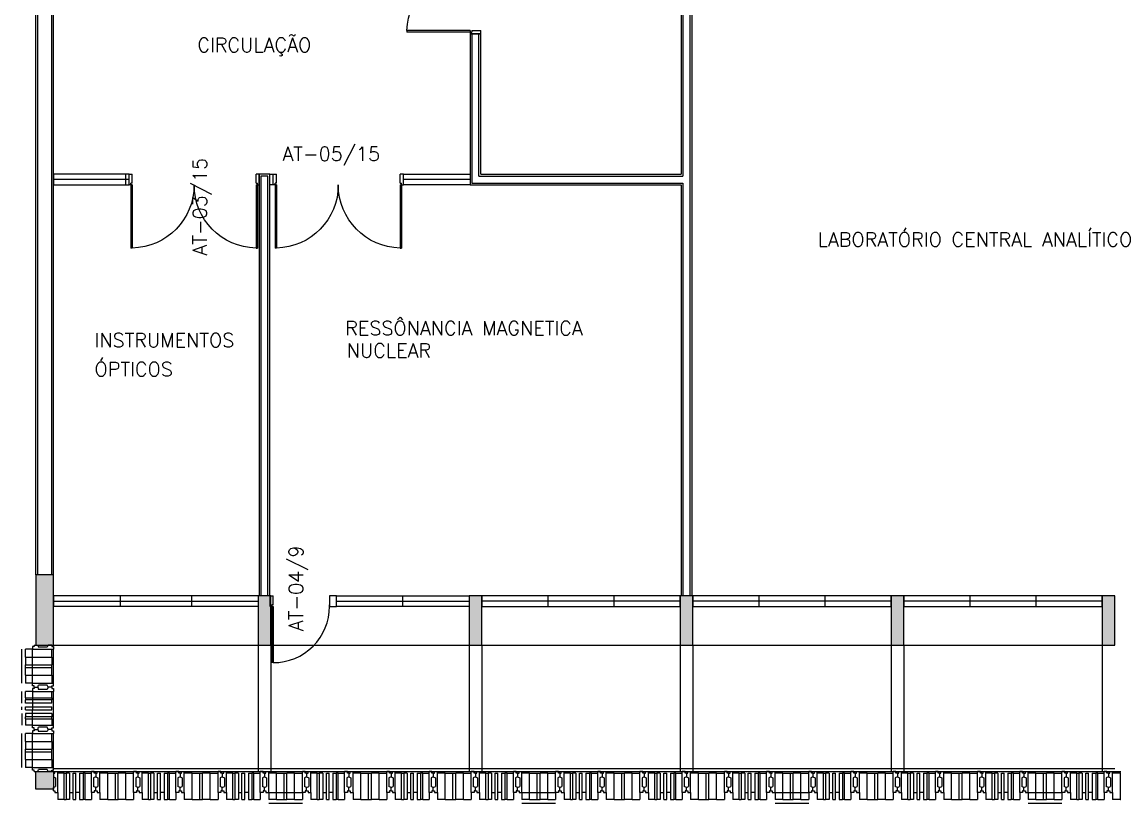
# Model space of a CAD drawing. Header units: millimetres. Extents: x 3605 to 3741, y 1123 to 1192.
# Drawn here: x 3619.75 to 3635.28, y 1132.45 to 1143.57 of the extents above; entities that cross this region are included whole.
import ezdxf

# ---------------------------------------------------------------- set-up
doc = ezdxf.new("R2010")
doc.units = ezdxf.units.MM
doc.linetypes.add('HIDDEN', pattern=[9.524999999999999, 6.35, -3.175])
for name, color, linetype in [('ar-acesso', 2, 'Continuous'), ('ar-alv', 2, 'Continuous'), ('ar-brs', 2, 'Continuous'), ('ar-esq', 2, 'Continuous'), ('ar-estc', 1, 'Continuous'), ('ar-piso', 1, 'Continuous'), ('ar-porta', 1, 'Continuous'), ('ar-proj', 1, 'HIDDEN'), ('ar-reboco', 2, 'Continuous'), ('brs-proj', 1, 'HIDDEN'), ('brs1', 2, 'Continuous'), ('brs2', 1, 'Continuous'), ('brs3', 1, 'Continuous'), ('brs4', 1, 'Continuous'), ('brs5', 1, 'Continuous'), ('ENDEREÇO', 2, 'Continuous'), ('esq-01', 1, 'Continuous'), ('esq-02', 1, 'Continuous'), ('esq01', 3, 'Continuous'), ('esq02', 2, 'Continuous'), ('estc-01', 3, 'Continuous'), ('h-estc', 3, 'Continuous'), ('ptm', 2, 'Continuous'), ('TEXTO', 2, 'Continuous')]:
    doc.layers.add(name, color=color, linetype=linetype)
doc.styles.add('UNB-100', font='simplex.shx', dxfattribs={"height": 0.2})
doc.styles.add('UNB1-100', font='simplex.shx', dxfattribs={"height": 0.2})

# ---------------------------------------------------------------- blocks, each defined once
blk = doc.blocks.new('plr01-01p')
at = {"layer": 'h-estc'}
blk.add_hatch(color=3, dxfattribs=at).paths.add_polyline_path([(0.09000000000000341, 0.07499999999999929), (-0.09000000000000341, 0.07499999999999929), (-0.09000000000000341, -0.625), (0.09000000000000341, -0.625)])
at = {"layer": 'estc-01', "color": 3}
blk.add_lwpolyline([(-0.09000000000000341, 0.07499999999999929), (-0.09000000000000341, -0.625), (0.09000000000000341, -0.625), (0.09000000000000341, 0.07499999999999929)], close=True, dxfattribs=at)
blk = doc.blocks.new('esq02-01p')
at = {"layer": 'esq-01'}
for p, q in [((2.91, 0), (0.09, 0)), ((1.03, -0.07500000000000284), (1.03, 0.07500000000000284)), ((1.97, -0.07500000000000284), (1.97, 0.07500000000000284))]:
    blk.add_line(p, q, dxfattribs=at)
at = {"layer": 'esq-02'}
blk.add_lwpolyline([(2.91, -0.07500000000000284), (0.09, -0.07500000000000284), (0.09, 0.07500000000000284), (2.91, 0.07500000000000284)], close=True, dxfattribs=at)
blk = doc.blocks.new('plr01-02p')
at = {"layer": 'h-estc'}
blk.add_hatch(color=3, dxfattribs=at).paths.add_polyline_path([(0.125, 0.375), (-0.125, 0.375), (-0.1250000000000002, -0.625), (0.1249999999999998, -0.625)])
at = {"layer": 'estc-01', "color": 3}
blk.add_lwpolyline([(-0.125, 0.375), (-0.1250000000000002, -0.625), (0.1249999999999998, -0.625), (0.125, 0.375)], close=True, dxfattribs=at)
blk = doc.blocks.new('brs01-01p-leste')
at = {"layer": 'brs1'}
for p, q in [((-3, 0.2000000000000361), (-2.980000000000004, 0.2000000000000361)), ((-3, 0.200000000000037), (-3, 0.1500000000000368)), ((-2.980000000000004, 0.2250000000000361), (-2.939999999999998, 0.2250000000000361)), ((-2.980000000000004, 0.2000000000000361), (-2.980000000000004, 0.2250000000000361)), ((-2.939999999999998, -0.07499999999999973), (-2.939999999999998, 0.2250000000000361)), ((-2.420000000000002, 0.2250000000000356), (-2.460000000000001, 0.2250000000000001)), ((-2.460000000000001, -0.07500000000000018), (-2.460000000000001, 0.2250000000000001)), ((-2.420000000000002, 0.2000000000000357), (-2.420000000000002, 0.2250000000000356)), ((-2.399999999999999, 0.2000000000000357), (-2.420000000000002, 0.2000000000000357)), ((-2.399999999999999, 0.2000000000000357), (-2.380000000000003, 0.2000000000000357)), ((-2.399999999999999, 0.2000000000000366), (-2.399999999999999, 0.1500000000000368)), ((-2.399999999999999, 0.2000000000000366), (-2.399999999999999, 0.1500000000000368)), ((-2.380000000000003, 0.2250000000000356), (-2.340000000000003, 0.2250000000000356)), ((-2.380000000000003, 0.2000000000000357), (-2.380000000000003, 0.2250000000000356)), ((-2.340000000000003, -0.07499999999999973), (-2.340000000000003, 0.2250000000000356)), ((-1.82, 0.2250000000000356), (-1.859999999999999, 0.2250000000000001)), ((-1.859999999999999, -0.07500000000000018), (-1.859999999999999, 0.2250000000000001)), ((-1.82, 0.2000000000000357), (-1.82, 0.2250000000000356)), ((-1.799999999999997, 0.2000000000000357), (-1.82, 0.2000000000000357)), ((-1.799999999999997, 0.2000000000000357), (-1.780000000000001, 0.2000000000000357)), ((-1.799999999999997, 0.2000000000000366), (-1.799999999999997, 0.1500000000000368)), ((-1.799999999999997, 0.2000000000000366), (-1.799999999999997, 0.1500000000000368)), ((-1.780000000000001, 0.2250000000000356), (-1.740000000000002, 0.2250000000000356)), ((-1.780000000000001, 0.2000000000000357), (-1.780000000000001, 0.2250000000000356)), ((-1.740000000000002, -0.07500000000000018), (-1.740000000000002, 0.2250000000000356)), ((-1.219999999999999, 0.2250000000000356), (-1.259999999999998, 0.2250000000000001)), ((-1.259999999999998, -0.07500000000000018), (-1.259999999999998, 0.2250000000000001)), ((-1.219999999999999, 0.2000000000000357), (-1.219999999999999, 0.2250000000000356)), ((-1.200000000000003, 0.2000000000000357), (-1.219999999999999, 0.2000000000000357)), ((-1.200000000000003, 0.2000000000000357), (-1.18, 0.2000000000000357)), ((-1.200000000000003, 0.2000000000000366), (-1.200000000000003, 0.1500000000000368)), ((-1.200000000000003, 0.2000000000000366), (-1.200000000000003, 0.1500000000000368)), ((-1.18, 0.2250000000000356), (-1.140000000000001, 0.2250000000000356)), ((-1.18, 0.2000000000000357), (-1.18, 0.2250000000000356)), ((-1.140000000000001, -0.07500000000000018), (-1.140000000000001, 0.2250000000000356)), ((-0.6199999999999974, 0.2250000000000356), (-0.6600000000000037, 0.2250000000000001)), ((-0.6600000000000037, -0.07500000000000018), (-0.6600000000000037, 0.2250000000000001)), ((-0.6199999999999974, 0.2000000000000357), (-0.6199999999999974, 0.2250000000000356)), ((-0.6000000000000014, 0.2000000000000353), (-0.6199999999999974, 0.2000000000000357)), ((-0.6000000000000014, 0.2000000000000366), (-0.6000000000000014, 0.1500000000000368)), ((-0.6000000000000014, 0.2000000000000357), (-0.5799999999999983, 0.2000000000000357)), ((-0.6000000000000014, 0.2000000000000366), (-0.6000000000000014, 0.1500000000000368)), ((-0.5799999999999983, 0.2250000000000356), (-0.5399999999999991, 0.2250000000000356)), ((-0.5799999999999983, 0.2000000000000357), (-0.5799999999999983, 0.2250000000000356)), ((-0.5399999999999991, -0.07500000000000018), (-0.5399999999999991, 0.2250000000000356)), ((-0.02000000000000313, 0.2250000000000356), (-0.06000000000000227, 0.2250000000000001)), ((-0.06000000000000227, -0.07500000000000018), (-0.06000000000000227, 0.2250000000000001)), ((-0.02000000000000313, 0.2000000000000357), (-0.02000000000000313, 0.2250000000000356)), ((0, 0.2000000000000353), (-0.02000000000000313, 0.2000000000000357)), ((0, 0.2000000000000366), (0, 0.1500000000000363)), ((-3, 0.1500000000000368), (-2.969999999999999, 0.1370000000000369)), ((-3, -3.641531520770513e-14), (-2.969999999999999, 0.01299999999996349)), ((-2.969999999999999, 0.1370000000000369), (-2.969999999999999, 0.01299999999996349)), ((-2.399999999999999, 0.1500000000000368), (-2.43, 0.1370000000000369)), ((-2.43, 0.1370000000000369), (-2.43, 0.01299999999996349)), ((-2.399999999999999, -3.641531520770513e-14), (-2.43, 0.01299999999996349)), ((-2.399999999999999, 0.1500000000000368), (-2.369999999999997, 0.1370000000000369)), ((-2.399999999999999, -3.641531520770513e-14), (-2.369999999999997, 0.01299999999996349)), ((-2.369999999999997, 0.1370000000000369), (-2.369999999999997, 0.01299999999996349)), ((-1.799999999999997, 0.1500000000000368), (-1.829999999999998, 0.1370000000000369)), ((-1.829999999999998, 0.1370000000000369), (-1.829999999999998, 0.01299999999996349)), ((-1.799999999999997, -3.68594044175552e-14), (-1.829999999999998, 0.01299999999996349)), ((-1.799999999999997, 0.1500000000000368), (-1.769999999999996, 0.1370000000000369)), ((-1.799999999999997, -3.68594044175552e-14), (-1.769999999999996, 0.01299999999996349)), ((-1.769999999999996, 0.1370000000000369), (-1.769999999999996, 0.01299999999996349)), ((-1.200000000000003, 0.1500000000000368), (-1.229999999999997, 0.1370000000000364)), ((-1.229999999999997, 0.1370000000000364), (-1.229999999999997, 0.01299999999996349)), ((-1.200000000000003, -3.68594044175552e-14), (-1.229999999999997, 0.01299999999996349)), ((-1.200000000000003, 0.1500000000000368), (-1.170000000000002, 0.1370000000000369)), ((-1.200000000000003, -3.68594044175552e-14), (-1.170000000000002, 0.01299999999996349)), ((-1.170000000000002, 0.1370000000000369), (-1.170000000000002, 0.01299999999996349)), ((-0.6000000000000014, 0.1500000000000368), (-0.6300000000000026, 0.1370000000000364)), ((-0.6300000000000026, 0.1370000000000364), (-0.6300000000000026, 0.01299999999996304)), ((-0.6000000000000014, -3.68594044175552e-14), (-0.6300000000000026, 0.01299999999996304)), ((-0.6000000000000014, 0.1500000000000368), (-0.5700000000000003, 0.1370000000000364)), ((-0.6000000000000014, -3.68594044175552e-14), (-0.5700000000000003, 0.01299999999996304)), ((-0.5700000000000003, 0.1370000000000364), (-0.5700000000000003, 0.01299999999996304)), ((0, 0.1500000000000363), (-0.03000000000000114, 0.1370000000000364)), ((-0.03000000000000114, 0.1370000000000364), (-0.03000000000000114, 0.01299999999996304)), ((0, -3.68594044175552e-14), (-0.03000000000000114, 0.01299999999996304)), ((-3, -0.05000000000003668), (-3, -3.641531520770513e-14)), ((-3, -0.05000000000003624), (-2.980000000000004, -0.05000000000003668)), ((-2.980000000000004, -0.05000000000003668), (-2.980000000000004, -0.07500000000003659)), ((-2.980000000000004, -0.07500000000003659), (-2.939999999999998, -0.07500000000003659)), ((-2.420000000000002, -0.07500000000003659), (-2.460000000000001, -0.07500000000003659)), ((-2.420000000000002, -0.05000000000003668), (-2.420000000000002, -0.07500000000003659)), ((-2.399999999999999, -0.05000000000003668), (-2.420000000000002, -0.05000000000003668)), ((-2.399999999999999, -0.05000000000003668), (-2.399999999999999, -3.641531520770513e-14)), ((-2.399999999999999, -0.05000000000003668), (-2.399999999999999, -3.641531520770513e-14)), ((-2.399999999999999, -0.05000000000003668), (-2.380000000000003, -0.05000000000003668)), ((-2.380000000000003, -0.05000000000003668), (-2.380000000000003, -0.07500000000003659)), ((-2.380000000000003, -0.07500000000003659), (-2.340000000000003, -0.07500000000003659)), ((-1.82, -0.07500000000003659), (-1.859999999999999, -0.07500000000003659)), ((-1.82, -0.05000000000003668), (-1.82, -0.07500000000003659)), ((-1.799999999999997, -0.05000000000003668), (-1.82, -0.05000000000003668)), ((-1.799999999999997, -0.05000000000003668), (-1.799999999999997, -3.68594044175552e-14)), ((-1.799999999999997, -0.05000000000003668), (-1.799999999999997, -3.68594044175552e-14)), ((-1.799999999999997, -0.05000000000003668), (-1.780000000000001, -0.05000000000003668)), ((-1.780000000000001, -0.05000000000003668), (-1.780000000000001, -0.07500000000003659)), ((-1.780000000000001, -0.07500000000003659), (-1.740000000000002, -0.07500000000003659)), ((-1.219999999999999, -0.07500000000003659), (-1.259999999999998, -0.07500000000003659)), ((-1.219999999999999, -0.05000000000003668), (-1.219999999999999, -0.07500000000003659)), ((-1.200000000000003, -0.05000000000003668), (-1.219999999999999, -0.05000000000003668)), ((-1.200000000000003, -0.05000000000003668), (-1.200000000000003, -3.68594044175552e-14)), ((-1.200000000000003, -0.05000000000003668), (-1.200000000000003, -3.68594044175552e-14)), ((-1.200000000000003, -0.05000000000003668), (-1.18, -0.05000000000003668)), ((-1.18, -0.05000000000003668), (-1.18, -0.07500000000003659)), ((-1.18, -0.07500000000003659), (-1.140000000000001, -0.07500000000003659)), ((-0.6199999999999974, -0.07500000000003704), (-0.6600000000000037, -0.07500000000003659)), ((-0.6199999999999974, -0.05000000000003713), (-0.6199999999999974, -0.07500000000003704)), ((-0.6000000000000014, -0.05000000000003668), (-0.6199999999999974, -0.05000000000003713)), ((-0.6000000000000014, -0.05000000000003668), (-0.6000000000000014, -3.68594044175552e-14)), ((-0.6000000000000014, -0.05000000000003668), (-0.6000000000000014, -3.68594044175552e-14)), ((-0.6000000000000014, -0.05000000000003668), (-0.5799999999999983, -0.05000000000003668)), ((-0.5799999999999983, -0.05000000000003668), (-0.5799999999999983, -0.07500000000003704)), ((-0.5799999999999983, -0.07500000000003704), (-0.5399999999999991, -0.07500000000003704)), ((-0.02000000000000313, -0.07500000000003704), (-0.06000000000000227, -0.07500000000003704)), ((-0.02000000000000313, -0.05000000000003713), (-0.02000000000000313, -0.07500000000003704)), ((0, -0.05000000000003668), (-0.02000000000000313, -0.05000000000003713)), ((0, -0.05000000000003668), (0, -3.68594044175552e-14))]:
    blk.add_line(p, q, dxfattribs=at)
at = {"layer": 'brs2'}
for p, q in [((-2.939999999999998, 0.2250000000000005), (-2.460000000000001, 0.2250000000000001)), ((-2.340000000000003, 0.2250000000000001), (-1.859999999999999, 0.2250000000000001)), ((-2.228859901979291, 0.2000000000000002), (-2.119999999999997, 0.2000000000000002)), ((-1.971140098020712, 0.2000000000000002), (-2.079999999999998, 0.2000000000000002)), ((-1.740000000000002, 0.2250000000000001), (-1.259999999999998, 0.2250000000000001)), ((-1.140000000000001, 0.2250000000000001), (-0.6600000000000037, 0.2250000000000001)), ((-1.028859901979295, 0.2000000000000002), (-0.9200000000000017, 0.2000000000000002)), ((-0.7711400980207159, 0.2000000000000002), (-0.8800000000000026, 0.2000000000000002)), ((-0.5399999999999991, 0.2250000000000001), (-0.06000000000000227, 0.2250000000000001)), ((-2.771568093643033, -0.07500000000003659), (-2.719999999999999, -0.07500000000003659)), ((-2.628431906356965, -0.07500000000003659), (-2.68, -0.07500000000003659)), ((-1.57156809364303, -0.07500000000003659), (-1.520000000000003, -0.07500000000003659)), ((-1.428431906356963, -0.07500000000003659), (-1.479999999999997, -0.07500000000003659)), ((-0.3715680936430346, -0.07500000000003704), (-0.3200000000000003, -0.07500000000003704)), ((-0.2284319063569669, -0.07500000000003704), (-0.2800000000000011, -0.07500000000003704)), ((-2.228859901979291, -0.1749999999999914), (-2.119999999999997, -0.1749999999999914)), ((-1.971140098020712, -0.1749999999999914), (-2.079999999999998, -0.1749999999999883)), ((-1.028859901979295, -0.1749999999999914), (-0.9200000000000017, -0.1749999999999914)), ((-0.7711400980207159, -0.1749999999999914), (-0.8800000000000026, -0.1749999999999883))]:
    blk.add_line(p, q, dxfattribs=at)
at = {"layer": 'brs3'}
for p, q in [((-2.819980918936466, 0.2000000000000002), (-2.819980918936466, -0.1749999999999878)), ((-2.771568093643033, 0.2000000000000002), (-2.819980918936466, 0.2000000000000002)), ((-2.771568093643033, 0.2000000000000002), (-2.771568093643033, -0.1749999999999878)), ((-2.628431906356965, 0.2000000000000002), (-2.628431906356965, -0.1749999999999878)), ((-2.628431906356965, 0.2000000000000002), (-2.580019081063533, 0.2000000000000002)), ((-2.580019081063533, 0.2000000000000002), (-2.580019081063533, -0.1749999999999878)), ((-2.119999999999997, -0.1749999999999883), (-2.119999999999997, 0.2000000000000002)), ((-2.119999999999997, 0.2000000000000002), (-2.079999999999998, 0.2000000000000002)), ((-2.079999999999998, -0.1749999999999883), (-2.079999999999998, 0.2000000000000002)), ((-1.61998091893647, 0.2000000000000002), (-1.61998091893647, -0.1749999999999883)), ((-1.57156809364303, 0.2000000000000002), (-1.61998091893647, 0.2000000000000002)), ((-1.57156809364303, 0.2000000000000002), (-1.57156809364303, -0.1749999999999883)), ((-1.428431906356963, 0.2000000000000002), (-1.428431906356963, -0.1749999999999883)), ((-1.428431906356963, 0.2000000000000002), (-1.38001908106353, 0.2000000000000002)), ((-1.38001908106353, 0.2000000000000002), (-1.38001908106353, -0.1749999999999883)), ((-0.9200000000000017, -0.1749999999999883), (-0.9200000000000017, 0.2000000000000002)), ((-0.9200000000000017, 0.2000000000000002), (-0.8800000000000026, 0.2000000000000002)), ((-0.8800000000000026, -0.1749999999999883), (-0.8800000000000026, 0.2000000000000002)), ((-0.4199809189364672, 0.2000000000000002), (-0.4199809189364672, -0.1749999999999883)), ((-0.3715680936430346, 0.2000000000000002), (-0.4199809189364672, 0.2000000000000002)), ((-0.3715680936430346, 0.2000000000000002), (-0.3715680936430346, -0.1749999999999883)), ((-0.2284319063569669, 0.2000000000000002), (-0.2284319063569669, -0.1749999999999883)), ((-0.2284319063569669, 0.2000000000000002), (-0.1800190810635343, 0.2000000000000002)), ((-0.1800190810635343, 0.2000000000000002), (-0.1800190810635343, -0.1749999999999883)), ((-2.771568093643033, -0.1749999999999878), (-2.819980918936466, -0.1749999999999878)), ((-2.628431906356965, -0.1749999999999878), (-2.580019081063533, -0.1749999999999878)), ((-2.119999999999997, -0.1749999999999883), (-2.079999999999998, -0.1749999999999883)), ((-1.57156809364303, -0.1749999999999883), (-1.61998091893647, -0.1749999999999883)), ((-1.428431906356963, -0.1749999999999883), (-1.38001908106353, -0.1749999999999883)), ((-0.9200000000000017, -0.1749999999999883), (-0.8800000000000026, -0.1749999999999883)), ((-0.3715680936430346, -0.1749999999999883), (-0.4199809189364672, -0.1749999999999883)), ((-0.2284319063569669, -0.1749999999999883), (-0.1800190810635343, -0.1749999999999883))]:
    blk.add_line(p, q, dxfattribs=at)
at = {"layer": 'brs4'}
for p, q in [((-2.850000000000001, 0.2000000000000002), (-2.939999999999998, 0.2000000000000002)), ((-2.850000000000001, -0.1749999999999914), (-2.850000000000001, 0.2000000000000002)), ((-2.850000000000001, 0.2000000000000002), (-2.819980918936466, 0.2000000000000002)), ((-2.719999999999999, -0.1749999999999878), (-2.719999999999999, 0.2000000000000002)), ((-2.719999999999999, 0.2000000000000002), (-2.68, 0.2000000000000002)), ((-2.68, -0.1749999999999878), (-2.68, 0.2000000000000002)), ((-2.549999999999997, 0.2000000000000002), (-2.580019081063533, 0.2000000000000002)), ((-2.549999999999997, 0.2000000000000002), (-2.460000000000001, 0.2000000000000002)), ((-2.549999999999997, -0.1749999999999914), (-2.549999999999997, 0.2000000000000002)), ((-2.228859901979291, 0.2000000000000002), (-2.340000000000003, 0.2000000000000002)), ((-2.228859901979291, -0.1749999999999914), (-2.228859901979291, 0.2000000000000002)), ((-1.971140098020712, 0.2000000000000002), (-1.859999999999999, 0.2000000000000002)), ((-1.971140098020712, -0.1749999999999914), (-1.971140098020712, 0.2000000000000002)), ((-1.649999999999999, 0.2000000000000002), (-1.740000000000002, 0.2000000000000002)), ((-1.649999999999999, -0.1749999999999914), (-1.649999999999999, 0.2000000000000002)), ((-1.649999999999999, 0.2000000000000002), (-1.61998091893647, 0.2000000000000002)), ((-1.520000000000003, -0.1749999999999883), (-1.520000000000003, 0.2000000000000002)), ((-1.520000000000003, 0.2000000000000002), (-1.479999999999997, 0.2000000000000002)), ((-1.479999999999997, -0.1749999999999883), (-1.479999999999997, 0.2000000000000002)), ((-1.350000000000001, 0.2000000000000002), (-1.38001908106353, 0.2000000000000002)), ((-1.350000000000001, 0.2000000000000002), (-1.259999999999998, 0.2000000000000002)), ((-1.350000000000001, -0.1749999999999914), (-1.350000000000001, 0.2000000000000002)), ((-1.028859901979295, 0.2000000000000002), (-1.140000000000001, 0.2000000000000002)), ((-1.028859901979295, -0.1749999999999914), (-1.028859901979295, 0.2000000000000002)), ((-0.7711400980207159, 0.2000000000000002), (-0.6599999999999966, 0.2000000000000002)), ((-0.7711400980207159, -0.1749999999999914), (-0.7711400980207159, 0.2000000000000002)), ((-0.4500000000000028, 0.2000000000000002), (-0.5399999999999991, 0.2000000000000002)), ((-0.4500000000000028, -0.1749999999999914), (-0.4500000000000028, 0.2000000000000002)), ((-0.4500000000000028, 0.2000000000000002), (-0.4199809189364672, 0.2000000000000002)), ((-0.3200000000000003, -0.1749999999999883), (-0.3200000000000003, 0.2000000000000002)), ((-0.3200000000000003, 0.2000000000000002), (-0.2800000000000011, 0.2000000000000002)), ((-0.2800000000000011, -0.1749999999999883), (-0.2800000000000011, 0.2000000000000002)), ((-0.1499999999999986, 0.2000000000000002), (-0.1800190810635343, 0.2000000000000002)), ((-0.1499999999999986, 0.2000000000000002), (-0.06000000000000227, 0.2000000000000002)), ((-0.1499999999999986, -0.1749999999999914), (-0.1499999999999986, 0.2000000000000002)), ((-2.939999999999998, -0.07500000000003659), (-2.939999999999998, -0.1750000000000007)), ((-2.460000000000001, -0.07500000000003659), (-2.460000000000008, -0.1750000000000007)), ((-2.340000000000003, -0.07500000000003659), (-2.339999999999996, -0.1750000000000012)), ((-1.859999999999999, -0.07500000000003659), (-1.860000000000007, -0.1750000000000012)), ((-1.740000000000002, -0.07500000000003659), (-1.739999999999995, -0.1750000000000012)), ((-1.259999999999998, -0.07500000000003659), (-1.260000000000005, -0.1750000000000012)), ((-1.140000000000001, -0.07500000000003659), (-1.139999999999993, -0.1750000000000012)), ((-0.6599999999999966, -0.07500000000003659), (-0.6600000000000037, -0.1750000000000012)), ((-0.5399999999999991, -0.07500000000003704), (-0.539999999999992, -0.1750000000000012)), ((-0.06000000000000227, -0.07500000000003704), (-0.06000000000000227, -0.1750000000000012)), ((-2.850000000000001, -0.1749999999999914), (-2.939999999999998, -0.1750000000000007)), ((-2.850000000000001, -0.1749999999999914), (-2.819980918936466, -0.1749999999999914)), ((-2.719999999999999, -0.1749999999999878), (-2.68, -0.1749999999999878)), ((-2.549999999999997, -0.1749999999999914), (-2.580019081063533, -0.1749999999999914)), ((-2.549999999999997, -0.1749999999999914), (-2.460000000000008, -0.1750000000000007)), ((-2.228859901979291, -0.1749999999999914), (-2.339999999999996, -0.1750000000000012)), ((-1.971140098020712, -0.1749999999999914), (-1.860000000000007, -0.1750000000000012)), ((-1.649999999999999, -0.1749999999999914), (-1.739999999999995, -0.1750000000000012)), ((-1.649999999999999, -0.1749999999999914), (-1.61998091893647, -0.1749999999999914)), ((-1.520000000000003, -0.1749999999999883), (-1.479999999999997, -0.1749999999999883)), ((-1.350000000000001, -0.1749999999999914), (-1.38001908106353, -0.1749999999999914)), ((-1.350000000000001, -0.1749999999999914), (-1.260000000000005, -0.1750000000000012)), ((-1.028859901979295, -0.1749999999999914), (-1.139999999999993, -0.1750000000000012)), ((-0.7711400980207159, -0.1749999999999914), (-0.6600000000000037, -0.1750000000000012)), ((-0.4500000000000028, -0.1749999999999914), (-0.539999999999992, -0.1750000000000012)), ((-0.4500000000000028, -0.1749999999999914), (-0.4199809189364672, -0.1749999999999914)), ((-0.3200000000000003, -0.1749999999999883), (-0.2800000000000011, -0.1749999999999883)), ((-0.1499999999999986, -0.1749999999999914), (-0.1800190810635343, -0.1749999999999914)), ((-0.1499999999999986, -0.1749999999999914), (-0.06000000000000227, -0.1750000000000012))]:
    blk.add_line(p, q, dxfattribs=at)
blk = doc.blocks.new('BRS01-03C')
at = {"layer": 'brs-proj'}
blk.add_line((0.5399999999999991, 0.07500000000000018), (0.06000000000000227, 0.07500000000003704), dxfattribs=at)
at = {"layer": 'brs1'}
for p, q in [((0, 0.05000000000003668), (0.02000000000000313, 0.05000000000003713)), ((0, 0.05000000000003668), (0, 3.68594044175552e-14)), ((0, 3.68594044175552e-14), (0.03000000000000114, -0.01299999999996304)), ((0.02000000000000313, 0.07500000000003704), (0.06000000000000227, 0.07500000000003704)), ((0.02000000000000313, 0.05000000000003713), (0.02000000000000313, 0.07500000000003704)), ((0.06000000000000227, 0.07500000000000018), (0.06000000000000227, -0.2250000000000001)), ((0.5399999999999991, 0.07500000000000018), (0.5399999999999991, -0.2250000000000356)), ((0.5799999999999983, 0.07500000000003704), (0.5399999999999991, 0.07500000000003704)), ((0.6000000000000014, 3.68594044175552e-14), (0.5700000000000003, -0.01299999999996304)), ((0.5799999999999983, 0.05000000000003668), (0.5799999999999983, 0.07500000000003704)), ((0.6000000000000014, 0.05000000000003668), (0.5799999999999983, 0.05000000000003668)), ((0.6000000000000014, 0.05000000000003668), (0.6000000000000014, 3.68594044175552e-14)), ((0, -0.1500000000000363), (0.03000000000000114, -0.1370000000000364)), ((0, -0.2000000000000366), (0, -0.1500000000000363)), ((0.03000000000000114, -0.1370000000000364), (0.03000000000000114, -0.01299999999996304)), ((0.5700000000000003, -0.1370000000000364), (0.5700000000000003, -0.01299999999996304)), ((0.6000000000000014, -0.1500000000000368), (0.5700000000000003, -0.1370000000000364)), ((0.6000000000000014, -0.2000000000000366), (0.6000000000000014, -0.1500000000000368)), ((0, -0.2000000000000353), (0.02000000000000313, -0.2000000000000353)), ((0.02000000000000313, -0.2000000000000353), (0.02000000000000313, -0.2250000000000356)), ((0.02000000000000313, -0.2250000000000356), (0.06000000000000227, -0.2250000000000001)), ((0.5799999999999983, -0.2250000000000356), (0.5399999999999991, -0.2250000000000356)), ((0.5799999999999983, -0.2000000000000357), (0.5799999999999983, -0.2250000000000356)), ((0.6000000000000014, -0.2000000000000357), (0.5799999999999983, -0.2000000000000357))]:
    blk.add_line(p, q, dxfattribs=at)
at = {"layer": 'brs2'}
blk.add_line((0.5399999999999991, -0.2250000000000001), (0.06000000000000227, -0.2250000000000001), dxfattribs=at)
at = {"layer": 'brs3'}
for p, q in [((0.2800000000000011, 0.1749999999999883), (0.2800000000000011, -0.2000000000000002)), ((0.3200000000000003, 0.1749999999999883), (0.2800000000000011, 0.1749999999999883)), ((0.3200000000000003, 0.1749999999999883), (0.3200000000000003, -0.2000000000000002)), ((0.3200000000000003, -0.2000000000000002), (0.2800000000000011, -0.2000000000000002))]:
    blk.add_line(p, q, dxfattribs=at)
at = {"layer": 'brs4'}
for p, q in [((0.06000000000000227, 0.07500000000003704), (0.06000000000000227, 0.1750000000000012)), ((0.1711400980207145, 0.1749999999999914), (0.06000000000000227, 0.1750000000000012)), ((0.1711400980207145, 0.1749999999999914), (0.1711400980207145, -0.2000000000000002)), ((0.428859901979294, 0.1749999999999914), (0.539999999999992, 0.1750000000000012)), ((0.428859901979294, 0.1749999999999914), (0.428859901979294, -0.2000000000000002)), ((0.5399999999999991, 0.07500000000003704), (0.539999999999992, 0.1750000000000012)), ((0.1711400980207145, -0.2000000000000002), (0.06000000000000227, -0.2000000000000002)), ((0.428859901979294, -0.2000000000000002), (0.5399999999999991, -0.2000000000000002))]:
    blk.add_line(p, q, dxfattribs=at)
at = {"layer": 'brs4', "color": 1}
for p, q in [((0.1711400980207145, 0.1749999999999914), (0.2800000000000011, 0.1749999999999883)), ((0.428859901979294, 0.1749999999999914), (0.3200000000000003, 0.1749999999999914)), ((0.1711400980207145, -0.2000000000000002), (0.2800000000000011, -0.2000000000000002)), ((0.428859901979294, -0.2000000000000002), (0.3200000000000003, -0.2000000000000002))]:
    blk.add_line(p, q, dxfattribs=at)
at = {"layer": 'brs5'}
blk.add_line((0.5400000000000063, 0.2250000000000001), (0.06000000000000227, 0.2250000000000369), dxfattribs=at)
blk = doc.blocks.new('BRS01-02C')
at = {"layer": 'brs-proj'}
for p, q in [((0.05999999999999872, 0.07500000000000018), (0.2284319063569669, 0.07500000000001306)), ((0.2800000000000011, 0.07500000000003704), (0.3200000000000003, 0.07500000000003704)), ((0.5399999999999991, 0.07500000000000062), (0.3715680936430346, 0.07500000000001306))]:
    blk.add_line(p, q, dxfattribs=at)
at = {"layer": 'brs1'}
for p, q in [((0, 0.05000000000003668), (0.01999999999999957, 0.05000000000003713)), ((0, 0.05000000000003668), (0, 3.68594044175552e-14)), ((0, 3.68594044175552e-14), (0.03000000000000114, -0.01299999999996304)), ((0.01999999999999957, 0.07500000000003704), (0.05999999999999872, 0.07500000000003704)), ((0.01999999999999957, 0.05000000000003713), (0.01999999999999957, 0.07500000000003704)), ((0.05999999999999872, 0.07500000000000018), (0.05999999999999872, -0.2250000000000001)), ((0.5399999999999991, 0.07500000000000062), (0.5399999999999991, -0.2250000000000352)), ((0.5799999999999983, 0.07500000000003748), (0.5399999999999991, 0.07500000000003748)), ((0.6000000000000014, 3.730349362740526e-14), (0.5700000000000003, -0.0129999999999626)), ((0.5799999999999983, 0.05000000000003713), (0.5799999999999983, 0.07500000000003748)), ((0.6000000000000014, 0.05000000000003713), (0.5799999999999983, 0.05000000000003713)), ((0.6000000000000014, 0.05000000000003713), (0.6000000000000014, 3.730349362740526e-14)), ((0, -0.1500000000000363), (0.03000000000000114, -0.1370000000000364)), ((0, -0.2000000000000366), (0, -0.1500000000000363)), ((0.03000000000000114, -0.1370000000000364), (0.03000000000000114, -0.01299999999996304)), ((0.5700000000000003, -0.137000000000036), (0.5700000000000003, -0.0129999999999626)), ((0.6000000000000014, -0.1500000000000363), (0.5700000000000003, -0.137000000000036)), ((0.6000000000000014, -0.2000000000000361), (0.6000000000000014, -0.1500000000000363)), ((0, -0.2000000000000353), (0.01999999999999957, -0.2000000000000357)), ((0.01999999999999957, -0.2000000000000357), (0.01999999999999957, -0.2250000000000356)), ((0.01999999999999957, -0.2250000000000356), (0.05999999999999872, -0.2250000000000001)), ((0.5799999999999983, -0.2250000000000352), (0.5399999999999991, -0.2250000000000352)), ((0.5799999999999983, -0.2000000000000353), (0.5799999999999983, -0.2250000000000352)), ((0.6000000000000014, -0.2000000000000353), (0.5799999999999983, -0.2000000000000353))]:
    blk.add_line(p, q, dxfattribs=at)
at = {"layer": 'brs2'}
for p, q in [((0.2284319063569669, 0.07500000000003704), (0.2800000000000011, 0.07500000000003704)), ((0.3715680936430346, 0.07500000000003704), (0.3200000000000003, 0.07500000000003704)), ((0.5399999999999991, -0.2249999999999996), (0.05999999999999872, -0.2250000000000001))]:
    blk.add_line(p, q, dxfattribs=at)
at = {"layer": 'brs3'}
for p, q in [((0.1800190810635307, -0.2000000000000002), (0.1800190810635307, 0.1749999999999883)), ((0.2284319063569669, 0.1749999999999883), (0.1800190810635307, 0.1749999999999883)), ((0.2284319063569669, -0.2000000000000002), (0.2284319063569669, 0.1749999999999883)), ((0.3715680936430346, -0.2000000000000002), (0.3715680936430346, 0.1749999999999883)), ((0.3715680936430346, 0.1749999999999883), (0.4199809189364672, 0.1749999999999887)), ((0.4199809189364672, -0.1999999999999997), (0.4199809189364672, 0.1749999999999887)), ((0.2284319063569669, -0.2000000000000002), (0.1800190810635307, -0.2000000000000002)), ((0.3715680936430346, -0.2000000000000002), (0.4199809189364672, -0.1999999999999997))]:
    blk.add_line(p, q, dxfattribs=at)
at = {"layer": 'brs4'}
for p, q in [((0.05999999999999872, 0.07500000000003704), (0.06000000000000583, 0.1750000000000012)), ((0.1499999999999986, 0.1749999999999914), (0.06000000000000583, 0.1750000000000012)), ((0.1499999999999986, 0.1749999999999914), (0.1499999999999986, -0.2000000000000002)), ((0.2800000000000011, 0.1749999999999883), (0.2800000000000011, -0.2000000000000002)), ((0.3200000000000003, 0.1749999999999883), (0.2800000000000011, 0.1749999999999883)), ((0.3200000000000003, 0.1749999999999883), (0.3200000000000003, -0.2000000000000002)), ((0.4499999999999993, 0.1749999999999918), (0.5399999999999956, 0.1750000000000016)), ((0.4499999999999993, 0.1749999999999918), (0.4499999999999993, -0.1999999999999997)), ((0.5399999999999991, 0.07500000000003748), (0.5399999999999956, 0.1750000000000016)), ((0.1499999999999986, -0.2000000000000002), (0.05999999999999872, -0.2000000000000002)), ((0.3200000000000003, -0.2000000000000002), (0.2800000000000011, -0.2000000000000002)), ((0.4499999999999993, -0.1999999999999997), (0.5399999999999991, -0.1999999999999997))]:
    blk.add_line(p, q, dxfattribs=at)
at = {"layer": 'brs4', "color": 3}
for p, q in [((0.1499999999999986, 0.1749999999999914), (0.1800190810635307, 0.1749999999999914)), ((0.4499999999999993, 0.1749999999999918), (0.4199809189364672, 0.1749999999999918)), ((0.1499999999999986, -0.2000000000000002), (0.1800190810635307, -0.2000000000000002)), ((0.4499999999999993, -0.1999999999999997), (0.4199809189364672, -0.1999999999999997))]:
    blk.add_line(p, q, dxfattribs=at)
at = {"layer": 'brs5'}
for p, q in [((0.2284319063569669, 0.2250000000000369), (0.05999999999999872, 0.2250000000000467)), ((0.3200000000000003, 0.2250000000000369), (0.2800000000000011, 0.2250000000000369)), ((0.3715680936430346, 0.2250000000000369), (0.5399999999999991, 0.2250000000000472))]:
    blk.add_line(p, q, dxfattribs=at)
blk = doc.blocks.new('pm-dp90-02p')
at = {"layer": 'ptm'}
for p, q in [((-0.9249999999999999, 3.33066907387547e-16), (-0.9249999999999999, 0.1500000000000004)), ((-0.9249999999999999, 0.1500000000000004), (-0.8799999999999898, 0.1500000000000004)), ((-0.9, 3.33066907387547e-16), (-0.9249999999999999, 3.33066907387547e-16)), ((-0.8799999999999898, 0.02500000000000746), (-0.8999999999999894, 0.02500000000000746)), ((-0.8999999999999894, 7.438494264988549e-15), (-0.8999999999999894, 0.02500000000000746)), ((-0.8999999999999858, 7.438494264988549e-15), (-0.8999999999999858, -0.8997777503361558)), ((-0.8799999999999862, 7.438494264988549e-15), (-0.8999999999999894, 7.438494264988549e-15)), ((-0.8799999999999898, 0.02500000000000746), (-0.8799999999999898, 0.1500000000000004)), ((-0.8799999999999862, 7.438494264988549e-15), (-0.8799999999999862, -0.8997777503361629)), ((0.8799999999999898, 0.02500000000000547), (0.8799999999999898, 0.1499999999999983)), ((0.9249999999999999, 0.1499999999999983), (0.8799999999999898, 0.1499999999999983)), ((0.8799999999999898, 0.02500000000000547), (0.8999999999999894, 0.02500000000000547)), ((0.8999999999999894, 5.444939204374979e-15), (0.8999999999999894, 0.02500000000000547)), ((0.9249999999999999, -1.660488153226023e-15), (0.9249999999999999, 0.1499999999999983)), ((0.8799999999999827, -1.660488153226023e-15), (0.8799999999999827, -0.8997777503361718)), ((0.8799999999999898, -8.765915510827025e-15), (0.8999999999999929, -8.765915510827025e-15)), ((0.8999999999999823, -1.660488153226023e-15), (0.8999999999999823, -0.8997777503361647)), ((0.9, -1.660488153226023e-15), (0.9249999999999999, -1.660488153226023e-15)), ((-0.8799999999999862, -0.8997777503361629), (-0.8999999999999894, -0.8997777503361629)), ((0.8799999999999827, -0.8997777503361718), (0.8999999999999858, -0.8997777503361718))]:
    blk.add_line(p, q, dxfattribs=at)
at = {"layer": 'ptm', "color": 1}
for centre, start, end in [((-0.8999999999999858, 7.438494264988549e-15), 271.2733443614076, 359.9999999999996), ((0.8999999999999858, 6.820000293672701e-15), 180.0000000000005, 268.7266556385924)]:
    blk.add_arc(centre, 0.8999999999999858, start, end, dxfattribs=at)
blk = doc.blocks.new('esq02c-01p')
at = {"layer": 'esq01', "color": 1}
blk.add_line((-2.98499999999994, 0), (-0.07500000000000018, 0), dxfattribs=at)
at = {"layer": 'esq02', "color": 1}
for p, q in [((-0.075, 0.075), (-2.98499999999994, 0.075)), ((-2.98499999999994, 0.07500000000000286), (-2.98499999999994, -0.075)), ((-2.036666666666581, 0.075), (-2.036666666666581, -0.075)), ((-1.023333333333334, 0.07499999999999998), (-1.023333333333334, -0.075)), ((-0.07500000000000018, 0.075), (-0.07500000000000018, -0.075)), ((-0.075, -0.075), (-2.98499999999994, -0.075))]:
    blk.add_line(p, q, dxfattribs=at)
blk = doc.blocks.new('esq04-01p')
at = {"layer": 'esq-01'}
blk.add_line((1.974999999999966, 4.440892098500626e-16), (0.08999999999999986, 0), dxfattribs=at)
at = {"layer": 'esq-02'}
blk.add_line((1.032499999999983, 0.07500000000000306), (1.032499999999983, -0.07500000000000262), dxfattribs=at)
for points in [[(1.974999999999966, -0.0750000000000024), (0.08999999999999986, -0.07500000000000284), (0.08999999999999986, 0.07500000000000284), (1.974999999999966, 0.07500000000000329), (1.974999999999966, -0.0750000000000024)], [(2.075000000000001, 0.07500000000000284), (1.974999999999966, 0.07500000000000284), (1.974999999999966, -0.0750000000000024), (2.075000000000001, -0.0750000000000024)]]:
    blk.add_lwpolyline(points, close=True, dxfattribs=at)
at = {"layer": 'ptm'}
for p, q in [((2.875000000000001, 0.07500000000000284), (2.875000000000001, 0.8750000000000099)), ((2.875000000000001, 0.8750000000000099), (2.895000000000004, 0.8750000000000099)), ((2.895000000000001, 0.07500000000000284), (2.895000000000001, 0.8750000000000028)), ((2.075000000000001, 0.07500000000000995), (2.050000000000001, 0.07500000000000995)), ((2.075000000000012, 0.07500000000000284), (2.075000000000012, 0.05000000000000284)), ((2.875000000000008, 0.07500000000000995), (2.895000000000012, 0.07500000000000995)), ((2.875000000000001, 0.05000000000000285), (2.875000000000001, -0.07499999999999005)), ((2.875000000000001, 0.05000000000000285), (2.895000000000001, 0.05000000000000284)), ((2.895000000000012, 0.07500000000000995), (2.920000000000011, 0.07500000000000995)), ((2.895000000000001, 0.07500000000000284), (2.895000000000001, 0.05000000000000284)), ((2.920000000000011, 0.07500000000000995), (2.920000000000011, -0.07499999999999005)), ((2.920000000000011, -0.07499999999999005), (2.875000000000001, -0.07499999999999005))]:
    blk.add_line(p, q, dxfattribs=at)
at = {"layer": 'ptm', "color": 1}
blk.add_arc((2.875000000000001, 0.07500000000000995), 0.8000000000000002, 90, 180.0000000000005, dxfattribs=at)

msp = doc.modelspace()

# ---------------------------------------------------------------- hatches: boundary and pattern name
at = {"layer": 'h-estc'}
h = msp.add_hatch(color=8, dxfattribs=at)
h.paths.add_polyline_path([(3620.199376000936, 1132.751198187053), (3619.949376000936, 1132.751198187053), (3619.949376000936, 1132.651135378227), (3620.199376000936, 1132.651135378227), (3620.199376000936, 1132.676198187053)])
h.paths.add_polyline_path([(3620.199376000936, 1132.901198187053), (3619.949376000936, 1132.901198187053), (3619.949376000936, 1132.751198187053), (3620.199376000936, 1132.751198187053)])

# ---------------------------------------------------------------- linework, layer by layer
at = {"layer": 'ar-acesso'}
msp.add_line((3635.289376000936, 1132.941198187053), (3620.199376000936, 1132.941198187056), dxfattribs=at)
at = {"layer": 'ar-alv'}
for p, q in [((3619.974376000936, 1135.701198187053), (3619.974376000936, 1145.250662533163)), ((3620.174376000936, 1135.701198187053), (3620.174376000936, 1145.250662533163)), ((3629.149376000936, 1145.251198187053), (3629.149376000936, 1141.376198187053)), ((3629.249376000936, 1145.251198187053), (3629.249376000936, 1135.401198187053)), ((3626.274376000936, 1143.401198187053), (3626.124376000936, 1143.401198187053)), ((3626.149376000936, 1143.401198187053), (3626.149376000936, 1141.276198187053)), ((3626.249376000936, 1141.376198187053), (3626.249376000936, 1143.401198187053)), ((3623.249376000936, 1141.376198187053), (3623.149376000936, 1141.376198187053)), ((3623.149376000936, 1141.376198187053), (3623.149376000936, 1135.401198187053)), ((3623.249376000936, 1135.401198187053), (3623.249376000936, 1141.376198187053)), ((3626.124376000936, 1141.401198187053), (3626.124376000936, 1141.251198187053)), ((3626.249376000936, 1141.376198187053), (3629.149376000936, 1141.376198187053)), ((3626.149376000936, 1141.276198187053), (3629.149376000936, 1141.276198187053)), ((3629.149376000936, 1141.276198187053), (3629.149376000936, 1135.401198187053))]:
    msp.add_line(p, q, dxfattribs=at)
at = {"layer": 'ar-estc'}
msp.add_lwpolyline([(3620.199376000936, 1132.651135378227), (3619.949376000936, 1132.651135378227), (3619.949376000936, 1132.901198187053), (3620.199376000936, 1132.901198187053)], close=True, dxfattribs=at)
at = {"layer": 'ar-piso'}
for p, q in [((3620.199376000936, 1134.701198187053), (3623.109376000936, 1134.701198187053)), ((3623.289376000936, 1134.701198187053), (3626.124376000936, 1134.701198187053)), ((3626.199376000936, 1134.701198187053), (3629.124376000936, 1134.701198187053)), ((3629.199376000936, 1134.701198187053), (3632.124376000936, 1134.701198187053)), ((3632.199376000936, 1134.701198187053), (3635.124376000936, 1134.701198187053)), ((3620.199376000936, 1132.901198187053), (3644.109376000936, 1132.901198187053))]:
    msp.add_line(p, q, dxfattribs=at)
at = {"layer": 'ar-proj'}
for p, q in [((3623.109376000936, 1134.701198187053), (3623.109376000936, 1132.901198187053)), ((3623.289376000936, 1134.701198187053), (3623.289376000936, 1132.901198187053)), ((3626.109376000936, 1134.701198187053), (3626.109376000936, 1132.901198187053)), ((3626.289376000936, 1134.701198187053), (3626.289376000936, 1132.901198187053)), ((3629.109376000936, 1134.701198187053), (3629.109376000936, 1132.901198187053)), ((3629.289376000936, 1134.701198187053), (3629.289376000936, 1132.901198187053)), ((3632.109376000936, 1134.701198187053), (3632.109376000936, 1132.901198187053)), ((3632.289376000936, 1134.701198187053), (3632.289376000936, 1132.901198187053)), ((3635.109376000936, 1134.701198187053), (3635.109376000936, 1132.901198187053))]:
    msp.add_line(p, q, dxfattribs=at)
at = {"layer": 'ar-reboco'}
for p, q in [((3619.949376000936, 1135.701198187053), (3619.949376000936, 1148.951198187053)), ((3620.199376000936, 1135.701198187053), (3620.199376000936, 1148.951198187053)), ((3629.124376000936, 1145.251198187053), (3629.124376000936, 1141.401198187053)), ((3629.274376000936, 1145.251198187053), (3629.274376000936, 1135.401198187053)), ((3626.124376000936, 1143.401198187053), (3626.124376000936, 1141.251198187053)), ((3626.274376000936, 1141.401198187053), (3626.274376000936, 1143.401198187053)), ((3623.274376000936, 1141.401198187053), (3623.124376000936, 1141.401198187053)), ((3623.124376000936, 1141.401198187053), (3623.124376000936, 1135.401198187053)), ((3623.274376000936, 1135.401198187053), (3623.274376000936, 1141.401198187053)), ((3626.274376000936, 1141.401198187053), (3629.124376000936, 1141.401198187053)), ((3626.124376000936, 1141.251198187053), (3629.124376000936, 1141.251198187053)), ((3629.124376000936, 1141.251198187053), (3629.124376000936, 1135.401198187053))]:
    msp.add_line(p, q, dxfattribs=at)
at = {"layer": 'esq-01'}
for p, q in [((3621.226876000936, 1141.251198187053), (3621.226876000936, 1141.401198187053)), ((3625.174376000936, 1141.251198187053), (3625.174376000936, 1141.401198187053)), ((3621.274376000936, 1141.326198187053), (3620.199376000936, 1141.326198187053)), ((3626.124376000936, 1141.326198187053), (3625.174376000936, 1141.326198187053))]:
    msp.add_line(p, q, dxfattribs=at)
at = {"layer": 'esq-02'}
for points in [[(3621.274376000936, 1141.401198187053), (3620.199376000936, 1141.401198187053), (3620.199376000936, 1141.251198187053), (3621.274376000936, 1141.251198187053)], [(3623.324376000936, 1141.251198187053), (3623.274376000936, 1141.251198187053), (3623.274376000936, 1141.401198187053), (3623.324376000936, 1141.401198187053)], [(3625.174376000936, 1141.401198187053), (3626.124376000936, 1141.401198187053), (3626.124376000936, 1141.251198187053), (3625.174376000936, 1141.251198187053)]]:
    msp.add_lwpolyline(points, dxfattribs=at)

# ---------------------------------------------------------------- block references
at = {"layer": 'ar-brs', "xscale": -1, "rotation": 90}
for name, p in [('BRS01-03C', (3619.974376000936, 1134.701198187053)), ('BRS01-02C', (3619.974376000936, 1134.101198187053)), ('BRS01-03C', (3619.974376000936, 1133.501198187053))]:
    msp.add_blockref(name, p, dxfattribs=at)
at = {"layer": 'ar-brs'}
for p in [(3623.199376000936, 1132.676198187053), (3626.799376000936, 1132.676198187053), (3630.399376000936, 1132.676198187053), (3633.999376000936, 1132.676198187053), (3637.599376000936, 1132.676198187053)]:
    msp.add_blockref('brs01-01p-leste', p, dxfattribs=at)
at = {"layer": 'ar-brs', "rotation": 180}
for p in [(3623.799376000936, 1132.676198187053), (3627.399376000936, 1132.676198187053), (3630.999376000936, 1132.676198187053), (3634.599376000936, 1132.676198187053)]:
    msp.add_blockref('BRS01-03C', p, dxfattribs=at)
at = {"layer": 'ar-esq'}
msp.add_blockref('esq02c-01p', (3623.184376000936, 1135.326198187053), dxfattribs=at)
at = {"layer": 'ar-esq', "rotation": 180}
msp.add_blockref('esq04-01p', (3626.199376000936, 1135.326198187053), dxfattribs=at)
at = {"layer": 'ar-esq', "xscale": -1, "rotation": 180}
for p in [(3626.199376000936, 1135.326198187053), (3629.199376000936, 1135.326198187053), (3632.199376000936, 1135.326198187053)]:
    msp.add_blockref('esq02-01p', p, dxfattribs=at)
at = {"layer": 'ar-estc'}
for name, p in [('plr01-02p', (3620.074376000936, 1135.326198187053)), ('plr01-01p', (3623.199376000936, 1135.326198187053)), ('plr01-01p', (3626.199376000936, 1135.326198187053)), ('plr01-01p', (3629.199376000936, 1135.326198187053)), ('plr01-01p', (3632.199376000936, 1135.326198187053)), ('plr01-01p', (3635.199376000936, 1135.326198187053))]:
    msp.add_blockref(name, p, dxfattribs=at)
at = {"layer": 'ar-porta', "xscale": -1}
for p, rotation in [((3626.124376000936, 1144.326198187053), 270), ((3622.199376000936, 1141.251198187053), 359.9999999999851), ((3624.249376000936, 1141.251198187053), 359.9999999999851)]:
    msp.add_blockref('pm-dp90-02p', p, dxfattribs=dict(at, rotation=rotation))

# ---------------------------------------------------------------- texts
at = {"layer": 'ENDEREÇO', "style": 'UNB-100'}
msp.add_text('AT-05/15', height=0.2, dxfattribs=at).set_placement((3623.454974870763, 1141.593037987912))
for s, p in [('AT-03/15', (3622.380590015256, 1140.246383004856)), ('AT-04/9', (3623.747759832827, 1134.901670252708))]:
    msp.add_text(s, height=0.2, rotation=90.00000000000244, dxfattribs=at).set_placement(p)
at = {"layer": 'TEXTO', "style": 'UNB1-100'}
for s, p in [('CIRCULAÇÃO', (3622.244940529009, 1143.142093077632)), ('LABORATÓRIO CENTRAL ANALÍTICO', (3631.066055695735, 1140.373967481932)), ('RESSÔNANCIA MAGNETICA', (3624.347750710343, 1139.111030505358)), ('INSTRUMENTOS', (3620.782532030645, 1138.94188215011)), ('NUCLEAR', (3624.368943253007, 1138.793304317466)), ('ÓPTICOS', (3620.782532030645, 1138.529490046186))]:
    msp.add_text(s, height=0.2, dxfattribs=at).set_placement(p)

doc.saveas('drawing.dxf')
